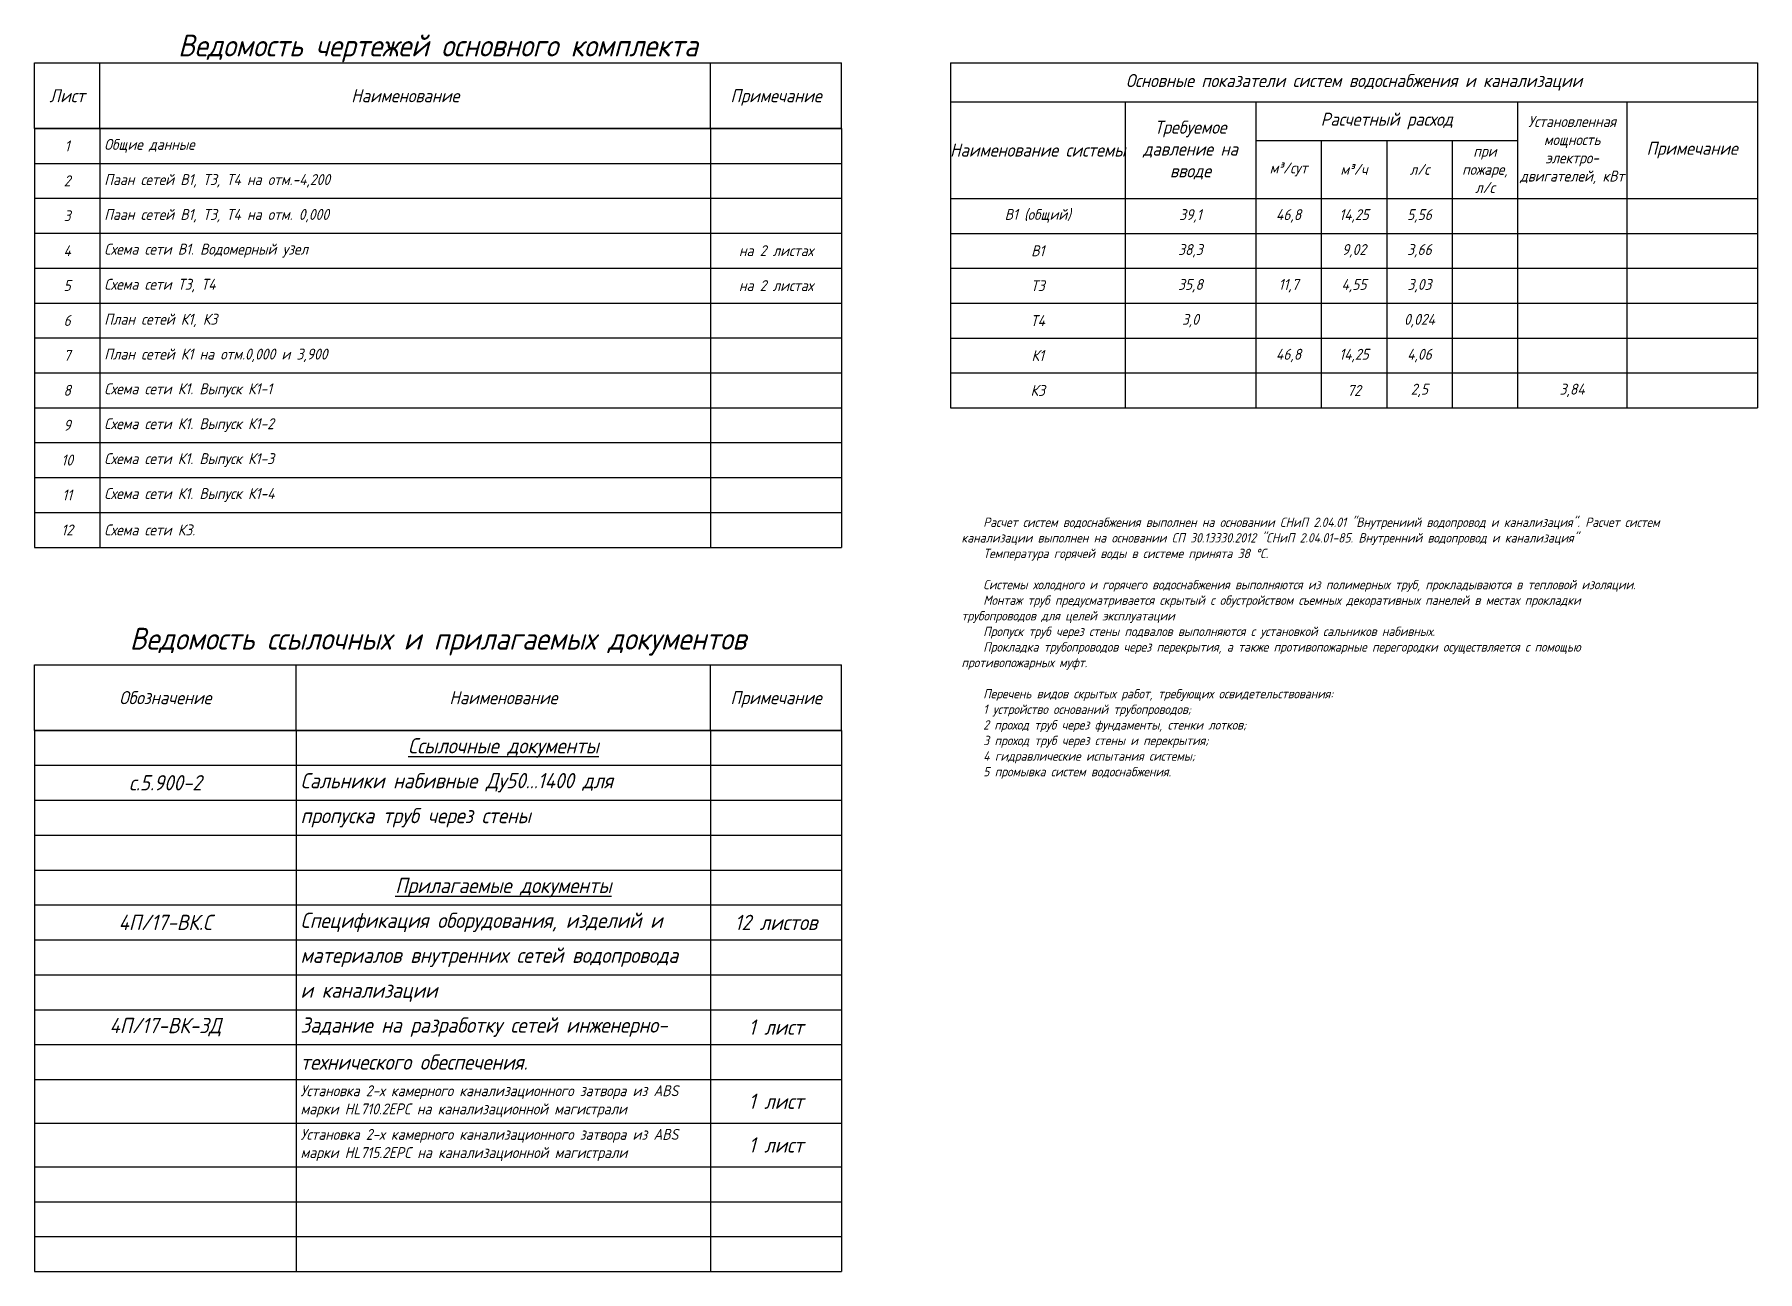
# Paper-space layout 'ОД_1' of a CAD drawing. Header units: millimetres. Extents: x 20 to 415, y 5 to 289.
import ezdxf
from ezdxf.enums import TextEntityAlignment as Align

# ---------------------------------------------------------------- set-up
doc = ezdxf.new("R2010")
doc.units = ezdxf.units.MM
doc.layers.add('ВК_text', color=7, linetype='Continuous')
doc.styles.add('note', font='isocpeur.ttf', dxfattribs={"width": 0.9, "oblique": 15})

# ---------------------------------------------------------------- blocks, each defined once
blk = doc.blocks.new('Ведомость рабочих чертежей основного комплекта')
for points in [[(185, -15), (0, -15), (0, 0), (185, 0)], [(15, -15), (15, 0)], [(155, -15), (155, 0)], [(185, -15), (185, 0)]]:
    blk.add_lwpolyline(points)
at = {"style": 'note', "oblique": 15, "width": 0.9}
for s, height, p in [('Ведомость чертежей основного комплекта', 5, (92.5, 4)), ('Лист', 3, (7.5, -7.5)), ('Наименование', 3, (85, -7.5)), ('Примечание', 3, (170, -7.5))]:
    blk.add_text(s, height=height, dxfattribs=at).set_placement(p, align=Align.MIDDLE_CENTER)
at = {"style": 'note', "oblique": 15}
blk.add_text('.', height=0.003, dxfattribs=at).set_placement((0, 0), align=Align.MIDDLE_LEFT)
blk = doc.blocks.new('Ведомость ссылочных и прилагаемых документов')
for points in [[(185, -15), (0, -15), (0, 0), (185, 0)], [(60, -15), (60, 0)], [(155, -15), (155, 0)], [(185, -15), (185, 0)]]:
    blk.add_lwpolyline(points)
at = {"style": 'note', "oblique": 15, "width": 0.9}
for s, height, p in [('Ведомость ссылочных и прилагаемых документов', 5, (92.5, 6)), ('Обозначение', 3, (30, -7.5)), ('Наименование', 3, (107.5, -7.5)), ('Примечание', 3, (170, -7.5))]:
    blk.add_text(s, height=height, dxfattribs=at).set_placement(p, align=Align.MIDDLE_CENTER)
at = {"style": 'note', "oblique": 15}
blk.add_text('.', height=0.003, dxfattribs=at).set_placement((0, 0), align=Align.MIDDLE_LEFT)
blk = doc.blocks.new('*T90')
at = {"layer": 'ВК_text', "color": 0, "linetype": 'ByBlock', "lineweight": -2, "transparency": 16777216}
for p, q in [((0, 0), (185, 0)), ((0, 0), (0, -31.038)), ((185, 0), (185, -31.038)), ((0, -8.868), (185, -8.868)), ((40, -8.868), (40, -31.038)), ((70, -8.868), (70, -31.038)), ((130, -8.868), (130, -31.038)), ((155, -8.868), (155, -31.038)), ((70, -17.736), (130, -17.736)), ((85, -17.736), (85, -31.038)), ((100, -17.736), (100, -31.038)), ((115, -17.736), (115, -31.038))]:
    blk.add_line(p, q, dxfattribs=at)
at = {"layer": 'ВК_text', "transparency": 16777216}
for p, q in [((0, -31.038), (185, -31.038)), ((0, -31.038), (0, -79.038)), ((40, -31.038), (40, -79.038)), ((70, -31.038), (70, -79.038)), ((85, -31.038), (85, -79.038)), ((100, -31.038), (100, -79.038)), ((115, -31.038), (115, -79.038)), ((130, -31.038), (130, -79.038)), ((155, -31.038), (155, -79.038)), ((185, -31.038), (185, -79.038)), ((0, -39.038), (185, -39.038)), ((0, -47.038), (185, -47.038)), ((0, -55.038), (185, -55.038)), ((0, -63.038), (185, -63.038)), ((0, -71.038), (185, -71.038)), ((0, -79.038), (185, -79.038))]:
    blk.add_line(p, q, dxfattribs=at)
at = {"layer": 'ВК_text', "color": 0, "transparency": 16777216, "attachment_point": 5, "style": 'note'}
for s, insert, char_height, width in [('Основные показатели систем водоснабжения и канализации', (92.5, -4.434), 3, 184.88), ('Расчетный расход', (100, -13.302), 3, 59.88), ('Требуемое давление на вводе', (55, -19.953), 3, 29.88), ('Установленная мощность электро- двигателей, кВт', (142.5, -19.953), 2.5, 24.88), ('Наименование системы', (20, -19.953), 3, 39.88), ('при пожаре, л/с', (122.5, -24.387), 2.5, 14.88), ('Примечание', (170, -19.953), 3, 29.88), ('м³/сут', (77.5, -24.387), 2.5, 14.88), ('м³/ч', (92.5, -24.387), 2.5, 14.88), ('л/с', (107.5, -24.387), 2.5, 14.88)]:
    blk.add_mtext(s, dxfattribs=dict(at, insert=insert, char_height=char_height, width=width))
at = {"layer": 'ВК_text', "color": 7, "transparency": 16777216, "char_height": 2.5, "attachment_point": 5, "style": 'note'}
for s, insert, width in [('В1 (общий)', (20, -35.038), 38), ('39,1', (55, -35.038), 28), ('46,8', (77.5, -35.038), 13), ('14,25', (92.5, -35.038), 13), ('5,56', (107.5, -35.038), 13), ('В1', (20, -43.038), 38), ('38,3', (55, -43.038), 28), ('9,02', (92.5, -43.038), 13), ('3,66', (107.5, -43.038), 13), ('Т3', (20, -51.038), 38), ('35,8', (55, -51.038), 28), ('11,7', (77.5, -51.038), 13), ('4,55', (92.5, -51.038), 13), ('3,03', (107.5, -51.038), 13), ('Т4', (20, -59.038), 38), ('3,0', (55, -59.038), 28), ('0,024', (107.5, -59.038), 13), ('К1', (20, -67.038), 38), ('46,8', (77.5, -67.038), 13), ('14,25', (92.5, -67.038), 13), ('4,06', (107.5, -67.038), 13), ('К3', (20, -75.038), 38), ('72', (92.5, -75.038), 13), ('2,5', (107.5, -75.038), 13), ('3,84', (142.5, -75.038), 23)]:
    blk.add_mtext(s, dxfattribs=dict(at, insert=insert, width=width))
blk = doc.blocks.new('*T127')
at = {"layer": 'ВК_text', "color": 0, "linetype": 'ByBlock', "lineweight": -2, "transparency": 16777216}
for p, q in [((0, 0), (185, 0)), ((0, 0), (0, -8)), ((60, 0), (60, -8)), ((155, 0), (155, -8)), ((185, 0), (185, -8))]:
    blk.add_line(p, q, dxfattribs=at)
at = {"layer": 'ВК_text', "transparency": 16777216}
for p, q in [((0, -8), (185, -8)), ((0, -8), (0, -124)), ((60, -8), (60, -124)), ((155, -8), (155, -124)), ((185, -8), (185, -124)), ((0, -16), (185, -16)), ((0, -24), (185, -24)), ((0, -32), (185, -32)), ((0, -40), (185, -40)), ((0, -48), (185, -48)), ((0, -56), (185, -56)), ((0, -64), (185, -64)), ((0, -72), (185, -72)), ((0, -80), (185, -80)), ((0, -90), (185, -90)), ((0, -100), (185, -100)), ((0, -108), (185, -108)), ((0, -116), (185, -116)), ((0, -124), (185, -124))]:
    blk.add_line(p, q, dxfattribs=at)
at = {"layer": 'ВК_text', "color": 0, "transparency": 16777216, "insert": (107.5, -4), "char_height": 3.5, "width": 94.88, "attachment_point": 5, "style": 'note'}
blk.add_mtext('{\\LСсылочные документы}', dxfattribs=at)
at = {"layer": 'ВК_text', "transparency": 16777216, "style": 'note'}
for s, insert, char_height, width, attachment_point in [('с.5.900-2', (30, -12), 3.5, 58, 5), ('Сальники набивные Ду50...1400 для', (61, -12), 3.5, 93, 4), ('пропуска труб через стены', (61, -20), 3.5, 93, 4), ('{\\LПрилагаемые документы}', (107.5, -36), 3.5, 93, 5), ('4П/17-ВК.С', (30, -44), 3.5, 58, 5), ('Спецификация оборудования, изделий и', (61, -44), 3.5, 93, 4), ('12 листов', (170, -44), 3.5, 28, 5), ('материалов внутренних сетей водопровода ', (61, -52), 3.5, 93, 4), ('и канализации', (61, -60), 3.5, 93, 4), ('4П/17-ВК-ЗД', (30, -68), 3.5, 58, 5), ('Задание на разработку сетей инженерно-', (61, -68), 3.5, 93, 4), ('1 лист', (170, -68), 3.5, 28, 5), ('технического обеспечения.', (61, -76), 3.5, 93, 4), ('Установка 2-х камерного канализационного {\\C7;затвора из ABS марки HL710.2EPC на канализационной магистрали}', (61, -85), 2.5, 93, 4), ('1 лист', (170, -85), 3.5, 28, 5), ('Установка 2-х камерного канализационного {\\C7;затвора из ABS марки HL715.2EPC на канализационной магистрали}', (61, -95), 2.5, 93, 4), ('1 лист', (170, -95), 3.5, 28, 5)]:
    blk.add_mtext(s, dxfattribs=dict(at, insert=insert, char_height=char_height, width=width, attachment_point=attachment_point))
blk = doc.blocks.new('*T128')
at = {"layer": 'ВК_text', "transparency": 16777216}
for p, q in [((0, 0), (185, 0)), ((0, 0), (0, -96)), ((15, 0), (15, -96)), ((155, 0), (155, -96)), ((185, 0), (185, -96)), ((0, -8), (185, -8)), ((0, -16), (185, -16)), ((0, -24), (185, -24)), ((0, -32), (185, -32)), ((0, -40), (185, -40)), ((0, -48), (185, -48)), ((0, -56), (185, -56)), ((0, -64), (185, -64)), ((0, -72), (185, -72)), ((0, -80), (185, -80)), ((0, -88), (185, -88)), ((0, -96), (185, -96))]:
    blk.add_line(p, q, dxfattribs=at)
at = {"layer": 'ВК_text', "transparency": 16777216, "char_height": 2.5, "style": 'note'}
for s, insert, width, attachment_point in [('1', (7.5, -4), 13, 5), ('Общие данные', (16, -4), 138, 4), ('2', (7.5, -12), 13, 5), ('Паан сетей В1, Т3, Т4 на отм.-4,200', (16, -12), 138, 4), ('3', (7.5, -20), 13, 5), ('Паан сетей В1, Т3, Т4 на отм. 0,000', (16, -20), 138, 4), ('4', (7.5, -28), 13, 5), ('Схема сети В1. Водомерный узел', (16, -28), 138, 4), ('на 2 листах', (170, -28), 28, 5), ('5', (7.5, -36), 13, 5), ('Схема сети Т3, Т4', (16, -36), 138, 4), ('на 2 листах', (170, -36), 28, 5), ('6', (7.5, -44), 13, 5), ('План сетей К1, К3', (16, -44), 138, 4), ('7', (7.5, -52), 13, 5), ('План сетей К1 на отм.0,000 и 3,900', (16, -52), 138, 4), ('8', (7.5, -60), 13, 5), ('Схема сети К1. Выпуск К1-1', (16, -60), 138, 4), ('9', (7.5, -68), 13, 5), ('Схема сети К1. Выпуск К1-2', (16, -68), 138, 4), ('10', (7.5, -76), 13, 5), ('Схема сети К1. Выпуск К1-3', (16, -76), 138, 4), ('11', (7.5, -84), 13, 5), ('Схема сети К1. Выпуск К1-4', (16, -84), 138, 4), ('12', (7.5, -92), 13, 5), ('Схема сети К3.', (16, -92), 138, 4)]:
    blk.add_mtext(s, dxfattribs=dict(at, insert=insert, width=width, attachment_point=attachment_point))

psp = doc.layouts.new('ОД_1')

# ---------------------------------------------------------------- block references
for name, p in [('*T90', (230.46, 282)), ('*T128', (20.46, 267)), ('*T127', (20.46, 129.07))]:
    psp.add_blockref(name, p)
at = {"layer": 'ВК_text', "ltscale": 100}
for name, p in [('Ведомость рабочих чертежей основного комплекта', (20.46, 282)), ('Ведомость ссылочных и прилагаемых документов', (20.46, 144.07))]:
    psp.add_blockref(name, p, dxfattribs=at)

# ---------------------------------------------------------------- texts
at = {"layer": 'ВК_text', "insert": (230.46, 186.17), "char_height": 2.5, "attachment_point": 1, "style": 'note'}
psp.add_mtext_dynamic_manual_height_columns('\\pi7.5;\\P\\P\\pi5,l2.5;{\\H0.85714x;Расчет систем водоснабжения выполнен на основании СНиП 2.04.01 "Внутрениий водопровод и канализация". Расчет систем \\P\\pi0;канализации выполнен на основании СП 30.13330.2012 "СНиП 2.04.01-85. Внутренний водопровод и канализация"\\P\\pi5;Температура горячей воды в системе принята 38 °С.\\P\\pi2.5,l5;\\PСистемы холодного и горячего водоснабжения выполняются из полимерных труб, прокладываются в тепловой изоляции.\\P\\pi5,l2.5;Монтаж труб предусматривается скрытый с обустройством съемных декоративных панелей в местах прокладки \\P\\pi0;трубопроводов для целей эксплуатации\\P\\pi5;Пропуск труб через стены подвалов выполняются с установкой сальников набивных.\\PПрокладка трубопроводов через перекрытия, а также противопожарные перегородки осуществляется с помощью \\P\\pi0;противопожарных муфт.\\P\\pi5;\\PПеречень видов скрытых работ, требующих освидетельствования:\\P1 устройство оснований трубопроводов;\\P2 проход труб через фундаменты, стенки лотков;\\P3 проход труб через стены и перекрытия;\\P4 гидравлические испытания системы;\\P5 промывка систем водоснабжения.\\P}', width=179.4175, gutter_width=17.5, heights=[0], dxfattribs=at)

doc.saveas('drawing.dxf')
